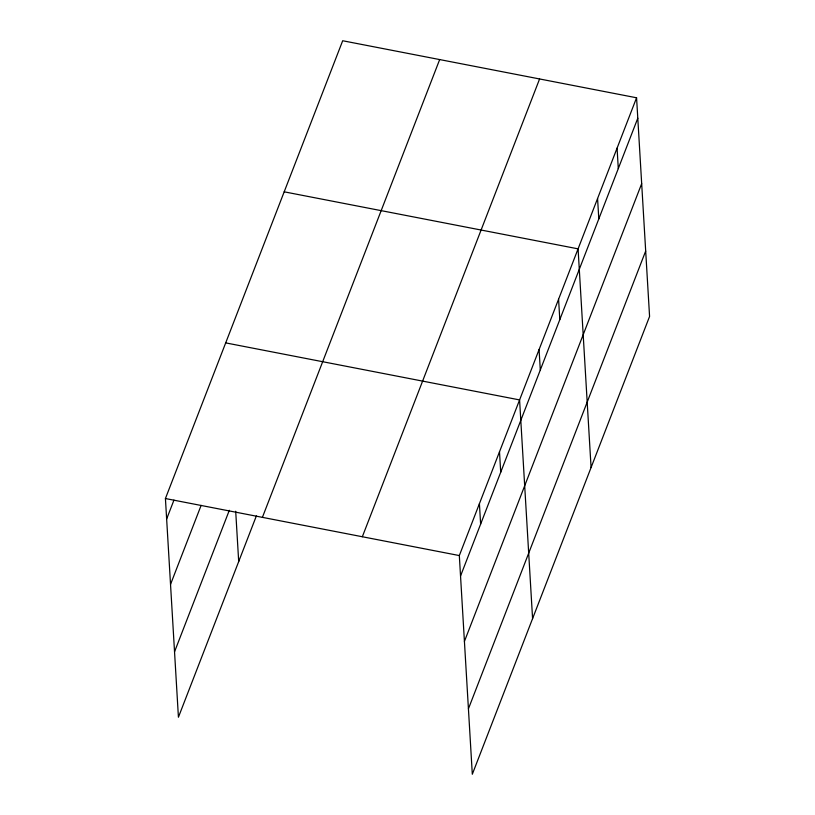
<?xml version="1.0" encoding="UTF-8"?>
<svg xmlns="http://www.w3.org/2000/svg" width="815" height="815" viewBox="0 0 815 815"><rect width="100%" height="100%" fill="white"/><g stroke="black" fill="none" stroke-linecap="round" stroke-linejoin="round"><path stroke-width="1.22" d="M256.379 515.905L178.424 717.22L165.425 498.536L342.687 40.75L636.576 97.78L649.575 316.464L472.313 774.25L459.324 555.565L636.576 97.78M166.647 518.982L173.952 500.115M170.529 584.396L201.122 505.392M174.532 651.796L229.321 510.302M262.41 517.352L439.672 59.566M362.339 536.739L539.591 78.963M460.536 576.011L637.788 118.226M464.418 641.425L641.68 183.65M468.421 708.826L645.684 251.051M284.19 191.82L578.08 248.85L591.079 467.535M225.694 342.891L519.583 399.921L532.582 618.605M165.425 498.536L459.324 555.565M617.077 148.136L618.29 168.583M597.578 198.493L598.801 218.94M558.581 299.207L559.803 319.653M539.082 349.564L540.304 370.01M499.503 451.795L500.716 472.242M479.414 503.68L480.626 524.127M235.698 511.25L238.693 561.576"/></g></svg>
